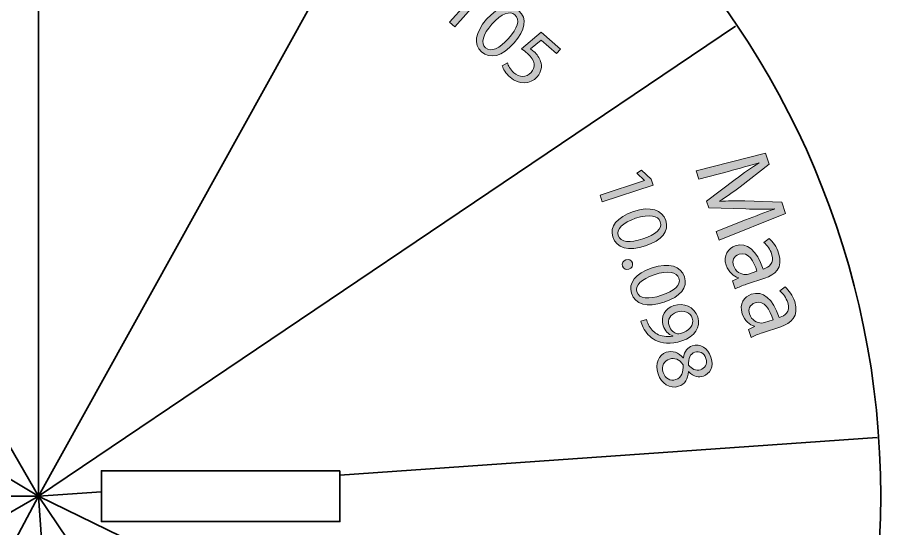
# Model space of a CAD drawing. Header units: inches. Extents: x 3 to 336, y -207 to -2.
# Drawn here: x 174 to 225.7, y -57.9 to -27.3 of the extents above; entities that cross this region are included whole.
import ezdxf

# ---------------------------------------------------------------- set-up
doc = ezdxf.new("R2010")
doc.units = ezdxf.units.IN
doc.header["$MEASUREMENT"] = 0
doc.layers.add('cut', color=7, linetype='Continuous')
doc.layers.add('graveer', color=7, linetype='Continuous')

# ---------------------------------------------------------------- blocks, each defined once
blk = doc.blocks.new('block 5')
at = {"layer": 'graveer'}
h = blk.add_hatch(color=7, dxfattribs=at)
h.dxf.hatch_style = 2
h.paths.add_polyline_path([(204.085, -17.587), (205.806, -19.12), (205.498, -19.467), (204.189, -18.301), (203.242, -19.363), (204.451, -20.441), (204.147, -20.782), (202.938, -19.704), (201.649, -21.151), (201.236, -20.783)])
h = blk.add_hatch(color=7, dxfattribs=at)
h.dxf.hatch_style = 2
edge = h.paths.add_edge_path()
edge.add_spline(control_points=[(204.571, -21.832), (204.078, -22.405), (204.231, -22.958), (204.649, -23.33), (204.947, -23.596), (205.174, -23.705), (205.39, -23.778), (205.39, -23.778), (205.195, -24.14), (205.195, -24.14), (204.989, -24.076), (204.67, -23.927), (204.304, -23.602), (203.598, -22.973), (203.59, -22.131), (204.207, -21.439), (204.824, -20.747), (205.717, -20.565), (206.386, -21.161), (207.135, -21.828), (206.747, -22.665), (206.371, -23.087), (206.295, -23.173), (206.227, -23.23), (206.184, -23.269), (206.184, -23.269), (204.571, -21.832), (204.571, -21.832)], knot_values=[0, 0, 0, 0, 1, 1, 1, 2, 2, 2, 3, 3, 3, 4, 4, 4, 5, 5, 5, 6, 6, 6, 7, 7, 7, 8, 8, 8, 9, 9, 9, 9], degree=3, periodic=1)
edge = h.paths.add_edge_path()
edge.add_spline(control_points=[(206.061, -22.623), (206.303, -22.362), (206.556, -21.848), (206.087, -21.43), (205.665, -21.054), (205.133, -21.278), (204.842, -21.538), (204.842, -21.538), (206.061, -22.623), (206.061, -22.623)], knot_values=[0, 0, 0, 0, 1, 1, 1, 2, 2, 2, 3, 3, 3, 3], degree=3, periodic=1)
h = blk.add_hatch(color=7, dxfattribs=at)
h.dxf.hatch_style = 2
edge = h.paths.add_edge_path()
edge.add_spline(control_points=[(205.74, -24.796), (205.889, -24.648), (206.106, -24.424), (206.287, -24.221), (206.287, -24.221), (208.759, -21.446), (208.759, -21.446), (208.759, -21.446), (209.172, -21.814), (209.172, -21.814), (209.172, -21.814), (207.887, -23.255), (207.887, -23.255), (207.887, -23.255), (207.897, -23.264), (207.897, -23.264), (208.272, -23.139), (208.685, -23.209), (209.055, -23.539), (209.624, -24.046), (209.605, -24.879), (208.979, -25.572), (208.248, -26.393), (207.368, -26.34), (206.855, -25.884), (206.523, -25.588), (206.372, -25.223), (206.471, -24.768), (206.471, -24.768), (206.458, -24.755), (206.458, -24.755), (206.458, -24.755), (206.1, -25.117), (206.1, -25.117), (206.1, -25.117), (205.74, -24.796), (205.74, -24.796)], knot_values=[0, 0, 0, 0, 1, 1, 1, 2, 2, 2, 3, 3, 3, 4, 4, 4, 5, 5, 5, 6, 6, 6, 7, 7, 7, 8, 8, 8, 9, 9, 9, 10, 10, 10, 11, 11, 11, 12, 12, 12, 12], degree=3, periodic=1)
edge = h.paths.add_edge_path()
edge.add_spline(control_points=[(206.992, -24.261), (206.945, -24.313), (206.908, -24.374), (206.875, -24.429), (206.698, -24.79), (206.763, -25.205), (207.066, -25.476), (207.502, -25.865), (208.08, -25.741), (208.549, -25.215), (208.959, -24.755), (209.073, -24.15), (208.627, -23.753), (208.342, -23.499), (207.903, -23.457), (207.535, -23.699), (207.483, -23.738), (207.418, -23.782), (207.359, -23.848), (207.359, -23.848), (206.992, -24.261), (206.992, -24.261)], knot_values=[0, 0, 0, 0, 1, 1, 1, 2, 2, 2, 3, 3, 3, 4, 4, 4, 5, 5, 5, 6, 6, 6, 7, 7, 7, 7], degree=3, periodic=1)
h = blk.add_hatch(color=7, dxfattribs=at)
h.dxf.hatch_style = 2
edge = h.paths.add_edge_path()
edge.add_spline(control_points=[(196.944, -24.485), (197.007, -24.555), (197.095, -24.62), (197.215, -24.708), (197.427, -24.85), (197.673, -24.93), (197.924, -24.923), (198.211, -24.92), (198.513, -24.812), (198.81, -24.567), (198.81, -24.567), (198.799, -24.558), (198.799, -24.558), (198.522, -24.601), (198.244, -24.526), (198.005, -24.313), (197.573, -23.928), (197.586, -23.357), (197.95, -22.947), (198.355, -22.493), (199.038, -22.388), (199.529, -22.825), (200.019, -23.262), (199.967, -23.93), (199.421, -24.542), (198.951, -25.07), (198.445, -25.281), (198.005, -25.3), (197.66, -25.316), (197.307, -25.2), (197.022, -24.999), (196.888, -24.912), (196.781, -24.824), (196.707, -24.751), (196.707, -24.751), (196.944, -24.485), (196.944, -24.485)], knot_values=[0, 0, 0, 0, 1, 1, 1, 2, 2, 2, 3, 3, 3, 4, 4, 4, 5, 5, 5, 6, 6, 6, 7, 7, 7, 8, 8, 8, 9, 9, 9, 10, 10, 10, 11, 11, 11, 12, 12, 12, 12], degree=3, periodic=1)
edge = h.paths.add_edge_path()
edge.add_spline(control_points=[(198.291, -23.211), (198.025, -23.51), (198.018, -23.881), (198.298, -24.131), (198.516, -24.325), (198.781, -24.369), (198.994, -24.301), (199.039, -24.288), (199.083, -24.261), (199.129, -24.21), (199.494, -23.8), (199.622, -23.352), (199.283, -23.049), (199.006, -22.803), (198.594, -22.871), (198.291, -23.211)], knot_values=[0, 0, 0, 0, 1, 1, 1, 2, 2, 2, 3, 3, 3, 4, 4, 4, 5, 5, 5, 5], degree=3, periodic=1)
h = blk.add_hatch(color=7, dxfattribs=at)
h.dxf.hatch_style = 2
h.paths.add_polyline_path([(201.779, -25.445), (201.771, -25.438), (201.154, -25.292), (201.311, -24.989), (202.085, -25.175), (202.361, -25.422), (200.225, -27.82), (199.911, -27.54)])
h = blk.add_hatch(color=7, dxfattribs=at)
h.dxf.hatch_style = 2
edge = h.paths.add_edge_path()
edge.add_spline(control_points=[(198.64, -26.063), (198.761, -25.927), (198.939, -25.913), (199.068, -26.028), (199.197, -26.144), (199.2, -26.318), (199.079, -26.455), (198.96, -26.587), (198.787, -26.611), (198.65, -26.49), (198.521, -26.375), (198.522, -26.196), (198.64, -26.063)], knot_values=[0, 0, 0, 0, 1, 1, 1, 2, 2, 2, 3, 3, 3, 4, 4, 4, 4], degree=3, periodic=1)
h = blk.add_hatch(color=7, dxfattribs=at)
h.dxf.hatch_style = 2
edge = h.paths.add_edge_path()
edge.add_spline(control_points=[(203.783, -28.793), (203.057, -29.609), (202.353, -29.789), (201.822, -29.316), (201.353, -28.898), (201.427, -28.177), (202.127, -27.377), (202.843, -26.572), (203.584, -26.439), (204.072, -26.873), (204.577, -27.323), (204.464, -28.029), (203.783, -28.793)], knot_values=[0, 0, 0, 0, 1, 1, 1, 2, 2, 2, 3, 3, 3, 4, 4, 4, 4], degree=3, periodic=1)
edge = h.paths.add_edge_path()
edge.add_spline(control_points=[(202.448, -27.67), (201.893, -28.293), (201.769, -28.818), (202.064, -29.081), (202.396, -29.377), (202.9, -29.131), (203.445, -28.519), (203.972, -27.928), (204.165, -27.406), (203.83, -27.107), (203.546, -26.854), (203.03, -27.017), (202.448, -27.67)], knot_values=[0, 0, 0, 0, 1, 1, 1, 2, 2, 2, 3, 3, 3, 4, 4, 4, 4], degree=3, periodic=1)
h = blk.add_hatch(color=7, dxfattribs=at)
h.dxf.hatch_style = 2
edge = h.paths.add_edge_path()
edge.add_spline(control_points=[(206.315, -29.434), (206.315, -29.434), (205.4, -28.619), (205.4, -28.619), (205.4, -28.619), (204.759, -29.153), (204.759, -29.153), (204.82, -29.194), (204.878, -29.233), (204.967, -29.312), (205.151, -29.476), (205.3, -29.682), (205.368, -29.902), (205.461, -30.176), (205.432, -30.521), (205.162, -30.823), (204.745, -31.292), (204.06, -31.311), (203.54, -30.847), (203.278, -30.613), (203.122, -30.343), (203.074, -30.166), (203.074, -30.166), (203.375, -29.992), (203.375, -29.992), (203.422, -30.139), (203.552, -30.388), (203.77, -30.582), (204.076, -30.854), (204.515, -30.889), (204.801, -30.568), (205.074, -30.254), (205.064, -29.849), (204.585, -29.421), (204.449, -29.3), (204.328, -29.219), (204.23, -29.152), (204.23, -29.152), (205.41, -28.138), (205.41, -28.138), (205.41, -28.138), (206.558, -29.161), (206.558, -29.161), (206.558, -29.161), (206.315, -29.434), (206.315, -29.434)], knot_values=[0, 0, 0, 0, 1, 1, 1, 2, 2, 2, 3, 3, 3, 4, 4, 4, 5, 5, 5, 6, 6, 6, 7, 7, 7, 8, 8, 8, 9, 9, 9, 10, 10, 10, 11, 11, 11, 12, 12, 12, 13, 13, 13, 14, 14, 14, 15, 15, 15, 15], degree=3, periodic=1)
at = {"layer": 'graveer', "lineweight": 0}
for points in [[(204.085, -17.587), (205.806, -19.12), (205.498, -19.467), (204.189, -18.301), (203.242, -19.363), (204.451, -20.441), (204.147, -20.782), (202.938, -19.704), (201.649, -21.151), (201.236, -20.783), (204.085, -17.587)], [(201.779, -25.445), (201.771, -25.438), (201.154, -25.292), (201.311, -24.989), (202.085, -25.175), (202.361, -25.422), (200.225, -27.82), (199.911, -27.54), (201.779, -25.445)]]:
    blk.add_lwpolyline(points, dxfattribs=at)
for points, knots in [([(204.571, -21.832), (204.078, -22.405), (204.231, -22.958), (204.649, -23.33), (204.947, -23.596), (205.174, -23.705), (205.39, -23.778), (205.39, -23.778), (205.195, -24.14), (205.195, -24.14), (204.989, -24.076), (204.67, -23.927), (204.304, -23.602), (203.598, -22.973), (203.59, -22.131), (204.207, -21.439), (204.824, -20.747), (205.717, -20.565), (206.386, -21.161), (207.135, -21.828), (206.747, -22.665), (206.371, -23.087), (206.295, -23.173), (206.227, -23.23), (206.184, -23.269), (206.184, -23.269), (204.571, -21.832), (204.571, -21.832)], [0, 0, 0, 0, 1, 1, 1, 2, 2, 2, 3, 3, 3, 4, 4, 4, 5, 5, 5, 6, 6, 6, 7, 7, 7, 8, 8, 8, 9, 9, 9, 9]), ([(206.061, -22.623), (206.303, -22.362), (206.556, -21.848), (206.087, -21.43), (205.665, -21.054), (205.133, -21.278), (204.842, -21.538), (204.842, -21.538), (206.061, -22.623), (206.061, -22.623)], [0, 0, 0, 0, 1, 1, 1, 2, 2, 2, 3, 3, 3, 3]), ([(205.74, -24.796), (205.889, -24.648), (206.106, -24.424), (206.287, -24.221), (206.287, -24.221), (208.759, -21.446), (208.759, -21.446), (208.759, -21.446), (209.172, -21.814), (209.172, -21.814), (209.172, -21.814), (207.887, -23.255), (207.887, -23.255), (207.887, -23.255), (207.897, -23.264), (207.897, -23.264), (208.272, -23.139), (208.685, -23.209), (209.055, -23.539), (209.624, -24.046), (209.605, -24.879), (208.979, -25.572), (208.248, -26.393), (207.368, -26.34), (206.855, -25.884), (206.523, -25.588), (206.372, -25.223), (206.471, -24.768), (206.471, -24.768), (206.458, -24.755), (206.458, -24.755), (206.458, -24.755), (206.1, -25.117), (206.1, -25.117), (206.1, -25.117), (205.74, -24.796), (205.74, -24.796)], [0, 0, 0, 0, 1, 1, 1, 2, 2, 2, 3, 3, 3, 4, 4, 4, 5, 5, 5, 6, 6, 6, 7, 7, 7, 8, 8, 8, 9, 9, 9, 10, 10, 10, 11, 11, 11, 12, 12, 12, 12]), ([(196.944, -24.485), (197.007, -24.555), (197.095, -24.62), (197.215, -24.708), (197.427, -24.85), (197.673, -24.93), (197.924, -24.923), (198.211, -24.92), (198.513, -24.812), (198.81, -24.567), (198.81, -24.567), (198.799, -24.558), (198.799, -24.558), (198.522, -24.601), (198.244, -24.526), (198.005, -24.313), (197.573, -23.928), (197.586, -23.357), (197.95, -22.947), (198.355, -22.493), (199.038, -22.388), (199.529, -22.825), (200.019, -23.262), (199.967, -23.93), (199.421, -24.542), (198.951, -25.07), (198.445, -25.281), (198.005, -25.3), (197.66, -25.316), (197.307, -25.2), (197.022, -24.999), (196.888, -24.912), (196.781, -24.824), (196.707, -24.751), (196.707, -24.751), (196.944, -24.485), (196.944, -24.485)], [0, 0, 0, 0, 1, 1, 1, 2, 2, 2, 3, 3, 3, 4, 4, 4, 5, 5, 5, 6, 6, 6, 7, 7, 7, 8, 8, 8, 9, 9, 9, 10, 10, 10, 11, 11, 11, 12, 12, 12, 12]), ([(198.291, -23.211), (198.025, -23.51), (198.018, -23.881), (198.298, -24.131), (198.516, -24.325), (198.781, -24.369), (198.994, -24.301), (199.039, -24.288), (199.083, -24.261), (199.129, -24.21), (199.494, -23.8), (199.622, -23.352), (199.283, -23.049), (199.006, -22.803), (198.594, -22.871), (198.291, -23.211)], [0, 0, 0, 0, 1, 1, 1, 2, 2, 2, 3, 3, 3, 4, 4, 4, 5, 5, 5, 5]), ([(206.992, -24.261), (206.945, -24.313), (206.908, -24.374), (206.875, -24.429), (206.698, -24.79), (206.763, -25.205), (207.066, -25.476), (207.502, -25.865), (208.08, -25.741), (208.549, -25.215), (208.959, -24.755), (209.073, -24.15), (208.627, -23.753), (208.342, -23.499), (207.903, -23.457), (207.535, -23.699), (207.483, -23.738), (207.418, -23.782), (207.359, -23.848), (207.359, -23.848), (206.992, -24.261), (206.992, -24.261)], [0, 0, 0, 0, 1, 1, 1, 2, 2, 2, 3, 3, 3, 4, 4, 4, 5, 5, 5, 6, 6, 6, 7, 7, 7, 7]), ([(198.64, -26.063), (198.761, -25.927), (198.939, -25.913), (199.068, -26.028), (199.197, -26.144), (199.2, -26.318), (199.079, -26.455), (198.96, -26.587), (198.787, -26.611), (198.65, -26.49), (198.521, -26.375), (198.522, -26.196), (198.64, -26.063)], [0, 0, 0, 0, 1, 1, 1, 2, 2, 2, 3, 3, 3, 4, 4, 4, 4]), ([(203.783, -28.793), (203.057, -29.609), (202.353, -29.789), (201.822, -29.316), (201.353, -28.898), (201.427, -28.177), (202.127, -27.377), (202.843, -26.572), (203.584, -26.439), (204.072, -26.873), (204.577, -27.323), (204.464, -28.029), (203.783, -28.793)], [0, 0, 0, 0, 1, 1, 1, 2, 2, 2, 3, 3, 3, 4, 4, 4, 4]), ([(202.448, -27.67), (201.893, -28.293), (201.769, -28.818), (202.064, -29.081), (202.396, -29.377), (202.9, -29.131), (203.445, -28.519), (203.972, -27.928), (204.165, -27.406), (203.83, -27.107), (203.546, -26.854), (203.03, -27.017), (202.448, -27.67)], [0, 0, 0, 0, 1, 1, 1, 2, 2, 2, 3, 3, 3, 4, 4, 4, 4]), ([(206.315, -29.434), (206.315, -29.434), (205.4, -28.619), (205.4, -28.619), (205.4, -28.619), (204.759, -29.153), (204.759, -29.153), (204.82, -29.194), (204.878, -29.233), (204.967, -29.312), (205.151, -29.476), (205.3, -29.682), (205.368, -29.902), (205.461, -30.176), (205.432, -30.521), (205.162, -30.823), (204.745, -31.292), (204.06, -31.311), (203.54, -30.847), (203.278, -30.613), (203.122, -30.343), (203.074, -30.166), (203.074, -30.166), (203.375, -29.992), (203.375, -29.992), (203.422, -30.139), (203.552, -30.388), (203.77, -30.582), (204.076, -30.854), (204.515, -30.889), (204.801, -30.568), (205.074, -30.254), (205.064, -29.849), (204.585, -29.421), (204.449, -29.3), (204.328, -29.219), (204.23, -29.152), (204.23, -29.152), (205.41, -28.138), (205.41, -28.138), (205.41, -28.138), (206.558, -29.161), (206.558, -29.161), (206.558, -29.161), (206.315, -29.434), (206.315, -29.434)], [0, 0, 0, 0, 1, 1, 1, 2, 2, 2, 3, 3, 3, 4, 4, 4, 5, 5, 5, 6, 6, 6, 7, 7, 7, 8, 8, 8, 9, 9, 9, 10, 10, 10, 11, 11, 11, 12, 12, 12, 13, 13, 13, 14, 14, 14, 15, 15, 15, 15])]:
    blk.add_open_spline(points, degree=3, knots=knots, dxfattribs=at)
blk = doc.blocks.new('block 6')
at = {"layer": 'graveer'}
h = blk.add_hatch(color=7, dxfattribs=at)
h.dxf.hatch_style = 2
edge = h.paths.add_edge_path()
edge.add_spline(control_points=[(217.638, -39.394), (218.195, -39.176), (218.864, -38.914), (219.373, -38.753), (219.373, -38.753), (219.367, -38.735), (219.367, -38.735), (218.845, -38.754), (218.282, -38.752), (217.654, -38.733), (217.654, -38.733), (215.445, -38.667), (215.445, -38.667), (215.445, -38.667), (215.313, -38.269), (215.313, -38.269), (215.313, -38.269), (217.031, -36.972), (217.031, -36.972), (217.54, -36.589), (218.011, -36.253), (218.456, -35.979), (218.456, -35.979), (218.452, -35.967), (218.452, -35.967), (217.941, -36.122), (217.25, -36.317), (216.629, -36.483), (216.629, -36.483), (214.85, -36.95), (214.85, -36.95), (214.85, -36.95), (214.684, -36.45), (214.684, -36.45), (214.684, -36.45), (218.843, -35.389), (218.843, -35.389), (218.843, -35.389), (219.064, -36.059), (219.064, -36.059), (219.064, -36.059), (217.327, -37.402), (217.327, -37.402), (216.883, -37.737), (216.482, -38.023), (216.094, -38.265), (216.094, -38.265), (216.1, -38.283), (216.1, -38.283), (216.544, -38.25), (217.038, -38.247), (217.61, -38.259), (217.61, -38.259), (219.816, -38.332), (219.816, -38.332), (219.816, -38.332), (220.038, -39.002), (220.038, -39.002), (220.038, -39.002), (216.056, -40.599), (216.056, -40.599), (216.056, -40.599), (215.887, -40.086), (215.887, -40.086), (215.887, -40.086), (217.638, -39.394), (217.638, -39.394)], knot_values=[0, 0, 0, 0, 1, 1, 1, 2, 2, 2, 3, 3, 3, 4, 4, 4, 5, 5, 5, 6, 6, 6, 7, 7, 7, 8, 8, 8, 9, 9, 9, 10, 10, 10, 11, 11, 11, 12, 12, 12, 13, 13, 13, 14, 14, 14, 15, 15, 15, 16, 16, 16, 17, 17, 17, 18, 18, 18, 19, 19, 19, 20, 20, 20, 21, 21, 21, 22, 22, 22, 22], degree=3, periodic=1)
h = blk.add_hatch(color=7, dxfattribs=at)
h.dxf.hatch_style = 2
h.paths.add_polyline_path([(211.592, -37.035), (211.589, -37.026), (211.128, -36.59), (211.416, -36.407), (211.992, -36.955), (212.109, -37.307), (209.059, -38.315), (208.927, -37.916)])
h = blk.add_hatch(color=7, dxfattribs=at)
h.dxf.hatch_style = 2
edge = h.paths.add_edge_path()
edge.add_spline(control_points=[(211.654, -40.938), (210.617, -41.28), (209.918, -41.085), (209.694, -40.409), (209.497, -39.814), (209.922, -39.226), (210.928, -38.882), (211.951, -38.544), (212.659, -38.799), (212.864, -39.418), (213.076, -40.061), (212.625, -40.616), (211.654, -40.938)], knot_values=[0, 0, 0, 0, 1, 1, 1, 2, 2, 2, 3, 3, 3, 4, 4, 4, 4], degree=3, periodic=1)
edge = h.paths.add_edge_path()
edge.add_spline(control_points=[(211.06, -39.297), (210.267, -39.559), (209.897, -39.952), (210.021, -40.327), (210.16, -40.75), (210.72, -40.789), (211.499, -40.531), (212.25, -40.283), (212.678, -39.928), (212.537, -39.5), (212.418, -39.139), (211.89, -39.022), (211.06, -39.297)], knot_values=[0, 0, 0, 0, 1, 1, 1, 2, 2, 2, 3, 3, 3, 4, 4, 4, 4], degree=3, periodic=1)
h = blk.add_hatch(color=7, dxfattribs=at)
h.dxf.hatch_style = 2
edge = h.paths.add_edge_path()
edge.add_spline(control_points=[(216.863, -43.04), (216.863, -43.04), (217.217, -42.876), (217.217, -42.876), (217.217, -42.876), (217.211, -42.858), (217.211, -42.858), (216.928, -42.771), (216.62, -42.525), (216.482, -42.109), (216.287, -41.518), (216.603, -41.079), (217.025, -40.939), (217.731, -40.706), (218.324, -41.205), (218.691, -42.335), (218.691, -42.335), (218.751, -42.315), (218.751, -42.315), (218.993, -42.236), (219.405, -42.026), (219.207, -41.429), (219.118, -41.158), (218.94, -40.902), (218.739, -40.74), (218.739, -40.74), (219.049, -40.504), (219.049, -40.504), (219.285, -40.694), (219.504, -41.009), (219.625, -41.377), (219.92, -42.27), (219.383, -42.689), (218.798, -42.882), (218.798, -42.882), (217.707, -43.243), (217.707, -43.243), (217.453, -43.327), (217.21, -43.421), (217.023, -43.523), (217.023, -43.523), (216.863, -43.04), (216.863, -43.04)], knot_values=[0, 0, 0, 0, 1, 1, 1, 2, 2, 2, 3, 3, 3, 4, 4, 4, 5, 5, 5, 6, 6, 6, 7, 7, 7, 8, 8, 8, 9, 9, 9, 10, 10, 10, 11, 11, 11, 12, 12, 12, 13, 13, 13, 14, 14, 14, 14], degree=3, periodic=1)
edge = h.paths.add_edge_path()
edge.add_spline(control_points=[(218.327, -42.469), (218.148, -41.886), (217.828, -41.263), (217.261, -41.45), (216.917, -41.564), (216.83, -41.847), (216.92, -42.118), (217.045, -42.498), (217.367, -42.66), (217.642, -42.662), (217.702, -42.662), (217.766, -42.654), (217.82, -42.636), (217.82, -42.636), (218.327, -42.469), (218.327, -42.469)], knot_values=[0, 0, 0, 0, 1, 1, 1, 2, 2, 2, 3, 3, 3, 4, 4, 4, 5, 5, 5, 5], degree=3, periodic=1)
h = blk.add_hatch(color=7, dxfattribs=at)
h.dxf.hatch_style = 2
edge = h.paths.add_edge_path()
edge.add_spline(control_points=[(210.476, -41.783), (210.65, -41.726), (210.811, -41.802), (210.865, -41.967), (210.919, -42.132), (210.835, -42.284), (210.661, -42.342), (210.492, -42.397), (210.33, -42.332), (210.272, -42.158), (210.218, -41.994), (210.308, -41.839), (210.476, -41.783)], knot_values=[0, 0, 0, 0, 1, 1, 1, 2, 2, 2, 3, 3, 3, 4, 4, 4, 4], degree=3, periodic=1)
h = blk.add_hatch(color=7, dxfattribs=at)
h.dxf.hatch_style = 2
edge = h.paths.add_edge_path()
edge.add_spline(control_points=[(212.77, -44.314), (211.734, -44.656), (211.034, -44.461), (210.811, -43.785), (210.614, -43.19), (211.038, -42.602), (212.044, -42.259), (213.067, -41.92), (213.776, -42.176), (213.98, -42.795), (214.193, -43.437), (213.742, -43.992), (212.77, -44.314)], knot_values=[0, 0, 0, 0, 1, 1, 1, 2, 2, 2, 3, 3, 3, 4, 4, 4, 4], degree=3, periodic=1)
edge = h.paths.add_edge_path()
edge.add_spline(control_points=[(212.176, -42.673), (211.383, -42.935), (211.013, -43.329), (211.137, -43.704), (211.277, -44.126), (211.836, -44.165), (212.615, -43.907), (213.366, -43.659), (213.795, -43.304), (213.654, -42.877), (213.534, -42.516), (213.006, -42.398), (212.176, -42.673)], knot_values=[0, 0, 0, 0, 1, 1, 1, 2, 2, 2, 3, 3, 3, 4, 4, 4, 4], degree=3, periodic=1)
h = blk.add_hatch(color=7, dxfattribs=at)
h.dxf.hatch_style = 2
edge = h.paths.add_edge_path()
edge.add_spline(control_points=[(217.824, -45.946), (217.824, -45.946), (218.178, -45.782), (218.178, -45.782), (218.178, -45.782), (218.172, -45.764), (218.172, -45.764), (217.889, -45.677), (217.581, -45.431), (217.443, -45.015), (217.247, -44.424), (217.564, -43.985), (217.986, -43.845), (218.692, -43.612), (219.285, -44.111), (219.652, -45.241), (219.652, -45.241), (219.712, -45.221), (219.712, -45.221), (219.953, -45.141), (220.366, -44.932), (220.168, -44.335), (220.079, -44.063), (219.9, -43.807), (219.7, -43.646), (219.7, -43.646), (220.01, -43.41), (220.01, -43.41), (220.246, -43.599), (220.464, -43.915), (220.586, -44.283), (220.881, -45.176), (220.344, -45.594), (219.759, -45.788), (219.759, -45.788), (218.667, -46.149), (218.667, -46.149), (218.414, -46.232), (218.171, -46.327), (217.984, -46.428), (217.984, -46.428), (217.824, -45.946), (217.824, -45.946)], knot_values=[0, 0, 0, 0, 1, 1, 1, 2, 2, 2, 3, 3, 3, 4, 4, 4, 5, 5, 5, 6, 6, 6, 7, 7, 7, 8, 8, 8, 9, 9, 9, 10, 10, 10, 11, 11, 11, 12, 12, 12, 13, 13, 13, 14, 14, 14, 14], degree=3, periodic=1)
edge = h.paths.add_edge_path()
edge.add_spline(control_points=[(219.288, -45.375), (219.109, -44.792), (218.789, -44.169), (218.222, -44.356), (217.878, -44.47), (217.791, -44.752), (217.881, -45.024), (218.006, -45.404), (218.327, -45.565), (218.603, -45.568), (218.663, -45.568), (218.727, -45.56), (218.781, -45.542), (218.781, -45.542), (219.288, -45.375), (219.288, -45.375)], knot_values=[0, 0, 0, 0, 1, 1, 1, 2, 2, 2, 3, 3, 3, 4, 4, 4, 5, 5, 5, 5], degree=3, periodic=1)
h = blk.add_hatch(color=7, dxfattribs=at)
h.dxf.hatch_style = 2
edge = h.paths.add_edge_path()
edge.add_spline(control_points=[(211.708, -45.351), (211.728, -45.443), (211.772, -45.543), (211.832, -45.679), (211.944, -45.907), (212.117, -46.1), (212.339, -46.219), (212.589, -46.36), (212.904, -46.418), (213.284, -46.354), (213.284, -46.354), (213.279, -46.34), (213.279, -46.34), (213.017, -46.24), (212.814, -46.036), (212.713, -45.731), (212.532, -45.182), (212.828, -44.694), (213.349, -44.522), (213.926, -44.331), (214.571, -44.581), (214.777, -45.205), (214.984, -45.829), (214.604, -46.381), (213.825, -46.639), (213.155, -46.861), (212.611, -46.791), (212.221, -46.586), (211.913, -46.428), (211.665, -46.15), (211.519, -45.835), (211.446, -45.692), (211.398, -45.562), (211.37, -45.463), (211.37, -45.463), (211.708, -45.351), (211.708, -45.351)], knot_values=[0, 0, 0, 0, 1, 1, 1, 2, 2, 2, 3, 3, 3, 4, 4, 4, 5, 5, 5, 6, 6, 6, 7, 7, 7, 8, 8, 8, 9, 9, 9, 10, 10, 10, 11, 11, 11, 12, 12, 12, 12], degree=3, periodic=1)
edge = h.paths.add_edge_path()
edge.add_spline(control_points=[(213.512, -44.921), (213.132, -45.046), (212.941, -45.365), (213.059, -45.721), (213.15, -45.998), (213.358, -46.169), (213.577, -46.216), (213.621, -46.227), (213.673, -46.226), (213.739, -46.204), (214.26, -46.032), (214.595, -45.708), (214.452, -45.276), (214.336, -44.924), (213.944, -44.778), (213.512, -44.921)], knot_values=[0, 0, 0, 0, 1, 1, 1, 2, 2, 2, 3, 3, 3, 4, 4, 4, 5, 5, 5, 5], degree=3, periodic=1)
h = blk.add_hatch(color=7, dxfattribs=at)
h.dxf.hatch_style = 2
edge = h.paths.add_edge_path()
edge.add_spline(control_points=[(212.895, -47.319), (213.28, -47.192), (213.628, -47.332), (213.911, -47.655), (213.911, -47.655), (213.924, -47.645), (213.924, -47.645), (213.972, -47.255), (214.186, -47.022), (214.449, -46.936), (214.933, -46.776), (215.396, -47.076), (215.573, -47.61), (215.768, -48.201), (215.495, -48.62), (215.115, -48.745), (214.857, -48.83), (214.538, -48.795), (214.236, -48.479), (214.236, -48.479), (214.222, -48.484), (214.222, -48.484), (214.197, -48.913), (214.008, -49.236), (213.637, -49.359), (213.107, -49.534), (212.6, -49.197), (212.407, -48.615), (212.197, -47.977), (212.449, -47.467), (212.895, -47.319)], knot_values=[0, 0, 0, 0, 1, 1, 1, 2, 2, 2, 3, 3, 3, 4, 4, 4, 5, 5, 5, 6, 6, 6, 7, 7, 7, 8, 8, 8, 9, 9, 9, 10, 10, 10, 10], degree=3, periodic=1)
edge = h.paths.add_edge_path()
edge.add_spline(control_points=[(213.457, -48.955), (213.827, -48.833), (213.92, -48.516), (213.901, -48.064), (213.68, -47.742), (213.382, -47.627), (213.091, -47.723), (212.777, -47.811), (212.582, -48.136), (212.711, -48.525), (212.833, -48.896), (213.143, -49.059), (213.457, -48.955)], knot_values=[0, 0, 0, 0, 1, 1, 1, 2, 2, 2, 3, 3, 3, 4, 4, 4, 4], degree=3, periodic=1)
edge = h.paths.add_edge_path()
edge.add_spline(control_points=[(214.606, -47.316), (214.301, -47.417), (214.213, -47.701), (214.235, -48.083), (214.412, -48.317), (214.666, -48.457), (214.943, -48.365), (215.187, -48.285), (215.392, -48.055), (215.27, -47.685), (215.156, -47.342), (214.869, -47.229), (214.606, -47.316)], knot_values=[0, 0, 0, 0, 1, 1, 1, 2, 2, 2, 3, 3, 3, 4, 4, 4, 4], degree=3, periodic=1)
at = {"layer": 'graveer', "lineweight": 0}
blk.add_lwpolyline([(211.592, -37.035), (211.589, -37.026), (211.128, -36.59), (211.416, -36.407), (211.992, -36.955), (212.109, -37.307), (209.059, -38.315), (208.927, -37.916), (211.592, -37.035)], dxfattribs=at)
for points, knots in [([(217.638, -39.394), (218.195, -39.176), (218.864, -38.914), (219.373, -38.753), (219.373, -38.753), (219.367, -38.735), (219.367, -38.735), (218.845, -38.754), (218.282, -38.752), (217.654, -38.733), (217.654, -38.733), (215.445, -38.667), (215.445, -38.667), (215.445, -38.667), (215.313, -38.269), (215.313, -38.269), (215.313, -38.269), (217.031, -36.972), (217.031, -36.972), (217.54, -36.589), (218.011, -36.253), (218.456, -35.979), (218.456, -35.979), (218.452, -35.967), (218.452, -35.967), (217.941, -36.122), (217.25, -36.317), (216.629, -36.483), (216.629, -36.483), (214.85, -36.95), (214.85, -36.95), (214.85, -36.95), (214.684, -36.45), (214.684, -36.45), (214.684, -36.45), (218.843, -35.389), (218.843, -35.389), (218.843, -35.389), (219.064, -36.059), (219.064, -36.059), (219.064, -36.059), (217.327, -37.402), (217.327, -37.402), (216.883, -37.737), (216.482, -38.023), (216.094, -38.265), (216.094, -38.265), (216.1, -38.283), (216.1, -38.283), (216.544, -38.25), (217.038, -38.247), (217.61, -38.259), (217.61, -38.259), (219.816, -38.332), (219.816, -38.332), (219.816, -38.332), (220.038, -39.002), (220.038, -39.002), (220.038, -39.002), (216.056, -40.599), (216.056, -40.599), (216.056, -40.599), (215.887, -40.086), (215.887, -40.086), (215.887, -40.086), (217.638, -39.394), (217.638, -39.394)], [0, 0, 0, 0, 1, 1, 1, 2, 2, 2, 3, 3, 3, 4, 4, 4, 5, 5, 5, 6, 6, 6, 7, 7, 7, 8, 8, 8, 9, 9, 9, 10, 10, 10, 11, 11, 11, 12, 12, 12, 13, 13, 13, 14, 14, 14, 15, 15, 15, 16, 16, 16, 17, 17, 17, 18, 18, 18, 19, 19, 19, 20, 20, 20, 21, 21, 21, 22, 22, 22, 22]), ([(211.654, -40.938), (210.617, -41.28), (209.918, -41.085), (209.694, -40.409), (209.497, -39.814), (209.922, -39.226), (210.928, -38.882), (211.951, -38.544), (212.659, -38.799), (212.864, -39.418), (213.076, -40.061), (212.625, -40.616), (211.654, -40.938)], [0, 0, 0, 0, 1, 1, 1, 2, 2, 2, 3, 3, 3, 4, 4, 4, 4]), ([(211.06, -39.297), (210.267, -39.559), (209.897, -39.952), (210.021, -40.327), (210.16, -40.75), (210.72, -40.789), (211.499, -40.531), (212.25, -40.283), (212.678, -39.928), (212.537, -39.5), (212.418, -39.139), (211.89, -39.022), (211.06, -39.297)], [0, 0, 0, 0, 1, 1, 1, 2, 2, 2, 3, 3, 3, 4, 4, 4, 4]), ([(216.863, -43.04), (216.863, -43.04), (217.217, -42.876), (217.217, -42.876), (217.217, -42.876), (217.211, -42.858), (217.211, -42.858), (216.928, -42.771), (216.62, -42.525), (216.482, -42.109), (216.287, -41.518), (216.603, -41.079), (217.025, -40.939), (217.731, -40.706), (218.324, -41.205), (218.691, -42.335), (218.691, -42.335), (218.751, -42.315), (218.751, -42.315), (218.993, -42.236), (219.405, -42.026), (219.207, -41.429), (219.118, -41.158), (218.94, -40.902), (218.739, -40.74), (218.739, -40.74), (219.049, -40.504), (219.049, -40.504), (219.285, -40.694), (219.504, -41.009), (219.625, -41.377), (219.92, -42.27), (219.383, -42.689), (218.798, -42.882), (218.798, -42.882), (217.707, -43.243), (217.707, -43.243), (217.453, -43.327), (217.21, -43.421), (217.023, -43.523), (217.023, -43.523), (216.863, -43.04), (216.863, -43.04)], [0, 0, 0, 0, 1, 1, 1, 2, 2, 2, 3, 3, 3, 4, 4, 4, 5, 5, 5, 6, 6, 6, 7, 7, 7, 8, 8, 8, 9, 9, 9, 10, 10, 10, 11, 11, 11, 12, 12, 12, 13, 13, 13, 14, 14, 14, 14]), ([(218.327, -42.469), (218.148, -41.886), (217.828, -41.263), (217.261, -41.45), (216.917, -41.564), (216.83, -41.847), (216.92, -42.118), (217.045, -42.498), (217.367, -42.66), (217.642, -42.662), (217.702, -42.662), (217.766, -42.654), (217.82, -42.636), (217.82, -42.636), (218.327, -42.469), (218.327, -42.469)], [0, 0, 0, 0, 1, 1, 1, 2, 2, 2, 3, 3, 3, 4, 4, 4, 5, 5, 5, 5]), ([(210.476, -41.783), (210.65, -41.726), (210.811, -41.802), (210.865, -41.967), (210.919, -42.132), (210.835, -42.284), (210.661, -42.342), (210.492, -42.397), (210.33, -42.332), (210.272, -42.158), (210.218, -41.994), (210.308, -41.839), (210.476, -41.783)], [0, 0, 0, 0, 1, 1, 1, 2, 2, 2, 3, 3, 3, 4, 4, 4, 4]), ([(212.77, -44.314), (211.734, -44.656), (211.034, -44.461), (210.811, -43.785), (210.614, -43.19), (211.038, -42.602), (212.044, -42.259), (213.067, -41.92), (213.776, -42.176), (213.98, -42.795), (214.193, -43.437), (213.742, -43.992), (212.77, -44.314)], [0, 0, 0, 0, 1, 1, 1, 2, 2, 2, 3, 3, 3, 4, 4, 4, 4]), ([(212.176, -42.673), (211.383, -42.935), (211.013, -43.329), (211.137, -43.704), (211.277, -44.126), (211.836, -44.165), (212.615, -43.907), (213.366, -43.659), (213.795, -43.304), (213.654, -42.877), (213.534, -42.516), (213.006, -42.398), (212.176, -42.673)], [0, 0, 0, 0, 1, 1, 1, 2, 2, 2, 3, 3, 3, 4, 4, 4, 4]), ([(217.824, -45.946), (217.824, -45.946), (218.178, -45.782), (218.178, -45.782), (218.178, -45.782), (218.172, -45.764), (218.172, -45.764), (217.889, -45.677), (217.581, -45.431), (217.443, -45.015), (217.247, -44.424), (217.564, -43.985), (217.986, -43.845), (218.692, -43.612), (219.285, -44.111), (219.652, -45.241), (219.652, -45.241), (219.712, -45.221), (219.712, -45.221), (219.953, -45.141), (220.366, -44.932), (220.168, -44.335), (220.079, -44.063), (219.9, -43.807), (219.7, -43.646), (219.7, -43.646), (220.01, -43.41), (220.01, -43.41), (220.246, -43.599), (220.464, -43.915), (220.586, -44.283), (220.881, -45.176), (220.344, -45.594), (219.759, -45.788), (219.759, -45.788), (218.667, -46.149), (218.667, -46.149), (218.414, -46.232), (218.171, -46.327), (217.984, -46.428), (217.984, -46.428), (217.824, -45.946), (217.824, -45.946)], [0, 0, 0, 0, 1, 1, 1, 2, 2, 2, 3, 3, 3, 4, 4, 4, 5, 5, 5, 6, 6, 6, 7, 7, 7, 8, 8, 8, 9, 9, 9, 10, 10, 10, 11, 11, 11, 12, 12, 12, 13, 13, 13, 14, 14, 14, 14]), ([(211.708, -45.351), (211.728, -45.443), (211.772, -45.543), (211.832, -45.679), (211.944, -45.907), (212.117, -46.1), (212.339, -46.219), (212.589, -46.36), (212.904, -46.418), (213.284, -46.354), (213.284, -46.354), (213.279, -46.34), (213.279, -46.34), (213.017, -46.24), (212.814, -46.036), (212.713, -45.731), (212.532, -45.182), (212.828, -44.694), (213.349, -44.522), (213.926, -44.331), (214.571, -44.581), (214.777, -45.205), (214.984, -45.829), (214.604, -46.381), (213.825, -46.639), (213.155, -46.861), (212.611, -46.791), (212.221, -46.586), (211.913, -46.428), (211.665, -46.15), (211.519, -45.835), (211.446, -45.692), (211.398, -45.562), (211.37, -45.463), (211.37, -45.463), (211.708, -45.351), (211.708, -45.351)], [0, 0, 0, 0, 1, 1, 1, 2, 2, 2, 3, 3, 3, 4, 4, 4, 5, 5, 5, 6, 6, 6, 7, 7, 7, 8, 8, 8, 9, 9, 9, 10, 10, 10, 11, 11, 11, 12, 12, 12, 12]), ([(219.288, -45.375), (219.109, -44.792), (218.789, -44.169), (218.222, -44.356), (217.878, -44.47), (217.791, -44.752), (217.881, -45.024), (218.006, -45.404), (218.327, -45.565), (218.603, -45.568), (218.663, -45.568), (218.727, -45.56), (218.781, -45.542), (218.781, -45.542), (219.288, -45.375), (219.288, -45.375)], [0, 0, 0, 0, 1, 1, 1, 2, 2, 2, 3, 3, 3, 4, 4, 4, 5, 5, 5, 5]), ([(213.512, -44.921), (213.132, -45.046), (212.941, -45.365), (213.059, -45.721), (213.15, -45.998), (213.358, -46.169), (213.577, -46.216), (213.621, -46.227), (213.673, -46.226), (213.739, -46.204), (214.26, -46.032), (214.595, -45.708), (214.452, -45.276), (214.336, -44.924), (213.944, -44.778), (213.512, -44.921)], [0, 0, 0, 0, 1, 1, 1, 2, 2, 2, 3, 3, 3, 4, 4, 4, 5, 5, 5, 5]), ([(212.895, -47.319), (213.28, -47.192), (213.628, -47.332), (213.911, -47.655), (213.911, -47.655), (213.924, -47.645), (213.924, -47.645), (213.972, -47.255), (214.186, -47.022), (214.449, -46.936), (214.933, -46.776), (215.396, -47.076), (215.573, -47.61), (215.768, -48.201), (215.495, -48.62), (215.115, -48.745), (214.857, -48.83), (214.538, -48.795), (214.236, -48.479), (214.236, -48.479), (214.222, -48.484), (214.222, -48.484), (214.197, -48.913), (214.008, -49.236), (213.637, -49.359), (213.107, -49.534), (212.6, -49.197), (212.407, -48.615), (212.197, -47.977), (212.449, -47.467), (212.895, -47.319)], [0, 0, 0, 0, 1, 1, 1, 2, 2, 2, 3, 3, 3, 4, 4, 4, 5, 5, 5, 6, 6, 6, 7, 7, 7, 8, 8, 8, 9, 9, 9, 10, 10, 10, 10]), ([(214.606, -47.316), (214.301, -47.417), (214.213, -47.701), (214.235, -48.083), (214.412, -48.317), (214.666, -48.457), (214.943, -48.365), (215.187, -48.285), (215.392, -48.055), (215.27, -47.685), (215.156, -47.342), (214.869, -47.229), (214.606, -47.316)], [0, 0, 0, 0, 1, 1, 1, 2, 2, 2, 3, 3, 3, 4, 4, 4, 4]), ([(213.457, -48.955), (213.827, -48.833), (213.92, -48.516), (213.901, -48.064), (213.68, -47.742), (213.382, -47.627), (213.091, -47.723), (212.777, -47.811), (212.582, -48.136), (212.711, -48.525), (212.833, -48.896), (213.143, -49.059), (213.457, -48.955)], [0, 0, 0, 0, 1, 1, 1, 2, 2, 2, 3, 3, 3, 4, 4, 4, 4])]:
    blk.add_open_spline(points, degree=3, knots=knots, dxfattribs=at)

msp = doc.modelspace()

# ---------------------------------------------------------------- linework, layer by layer
at = {"layer": 'cut', "color": 1, "lineweight": 35}
msp.add_lwpolyline([(193.343, -54.415), (193.343, -57.462), (179.059, -57.462), (179.059, -54.415), (193.343, -54.415)], dxfattribs=at)
msp.add_open_spline([(225.741, -55.939), (225.741, -28.078), (203.155, -5.491), (175.293, -5.491), (147.431, -5.491), (124.845, -28.078), (124.845, -55.939), (124.845, -83.801), (147.431, -106.388), (175.293, -106.388), (203.155, -106.388), (225.741, -83.801), (225.741, -55.939)], degree=3, knots=[0, 0, 0, 0, 1, 1, 1, 2, 2, 2, 3, 3, 3, 4, 4, 4, 4], dxfattribs=at)
at = {"layer": 'graveer', "color": 7, "lineweight": 35}
for points in [[(175.293, -5.582), (175.293, -55.939)], [(199.707, -11.896), (175.293, -55.939)], [(150.114, -12.328), (175.293, -55.939)], [(217.041, -27.78), (175.293, -55.939)], [(132.128, -30.003), (175.293, -55.939)], [(225.527, -52.425), (193.343, -54.676)], [(179.059, -55.674), (175.291, -55.939)], [(131.682, -81.118), (175.293, -55.939)], [(151.651, -100.403), (175.293, -55.939)], [(175.291, -55.939), (171.185, -55.939)], [(220.554, -78.015), (175.293, -55.939)], [(203.452, -97.688), (175.293, -55.939)], [(178.806, -106.175), (175.293, -55.939)]]:
    msp.add_lwpolyline(points, dxfattribs=at)

# ---------------------------------------------------------------- block references
at = {"layer": 'graveer'}
for name in ['block 5', 'block 6']:
    msp.add_blockref(name, (0, 0), dxfattribs=at)

doc.saveas('drawing.dxf')
